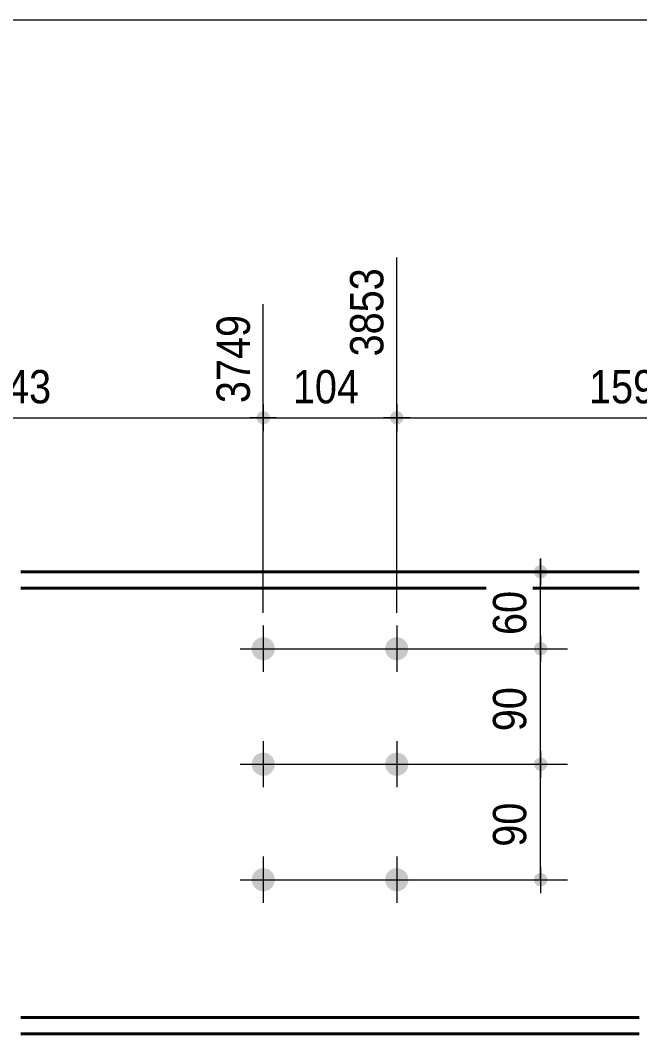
# Model space of a CAD drawing. Header units: millimetres. Extents: x 2 to 410, y 5 to 282.
# Drawn here: x 264.3 to 312.6, y 203 to 282 of the extents above; entities that cross this region are included whole.
import ezdxf

# ---------------------------------------------------------------- set-up
doc = ezdxf.new("R2010")
doc.units = ezdxf.units.MM
for name, color, linetype, lineweight in [('Boulon', 7, 'Continuous', 0), ('Cotation', 7, 'Continuous', 0), ('Feuille dessin', 5, 'Continuous', 0), ('Piece', 2, 'Continuous', 0)]:
    doc.layers.add(name, color=color, linetype=linetype, lineweight=lineweight)
doc.styles.add('ARIAL', font='ARIAL.TTF')

# ---------------------------------------------------------------- blocks, each defined once
blk = doc.blocks.new('*A11')
at = {"layer": 'Boulon'}
for points in [[(294.578, 232.984), (294.575, 232.94), (294.57, 232.896), (294.562, 232.852), (294.552, 232.809), (294.541, 232.767), (294.527, 232.725), (294.511, 232.683), (294.493, 232.643), (294.473, 232.604), (294.451, 232.565), (294.428, 232.528), (294.402, 232.492), (294.375, 232.457), (294.346, 232.423), (294.316, 232.391), (294.284, 232.361), (294.25, 232.332), (294.216, 232.305), (294.179, 232.28), (294.142, 232.256), (294.104, 232.234), (294.064, 232.214), (294.024, 232.196), (293.983, 232.18), (293.941, 232.167), (293.898, 232.155), (293.855, 232.145), (293.812, 232.138), (293.768, 232.132), (293.724, 232.129), (293.679, 232.128), (293.635, 232.129), (293.591, 232.132), (293.547, 232.138), (293.504, 232.145), (293.461, 232.155), (293.418, 232.167), (293.376, 232.18), (293.335, 232.196), (293.295, 232.214), (293.255, 232.234), (293.217, 232.256), (293.179, 232.28), (293.143, 232.305), (293.108, 232.332), (293.075, 232.361), (293.043, 232.391), (293.013, 232.423), (292.984, 232.457), (292.957, 232.492), (292.931, 232.528), (292.907, 232.565), (292.886, 232.604), (292.866, 232.643), (292.848, 232.683), (292.832, 232.725), (292.818, 232.767), (292.806, 232.809), (292.797, 232.852), (292.789, 232.896), (292.784, 232.94), (292.781, 232.984), (292.779, 233.028), (292.781, 233.072), (292.784, 233.116), (292.789, 233.16), (292.797, 233.203), (292.806, 233.247), (292.818, 233.289), (292.832, 233.331), (292.848, 233.372), (292.866, 233.413), (292.886, 233.452), (292.907, 233.491), (292.931, 233.528), (292.957, 233.564), (292.984, 233.599), (293.013, 233.632), (293.043, 233.664), (293.075, 233.695), (293.108, 233.724), (293.143, 233.751), (293.179, 233.776), (293.217, 233.8), (293.255, 233.822), (293.295, 233.841), (293.335, 233.859), (293.376, 233.875), (293.418, 233.889), (293.461, 233.901), (293.504, 233.911), (293.547, 233.918), (293.591, 233.924), (293.635, 233.927), (293.679, 233.928), (293.724, 233.927), (293.768, 233.924), (293.812, 233.918), (293.855, 233.911), (293.898, 233.901), (293.941, 233.889), (293.983, 233.875), (294.024, 233.859), (294.064, 233.841), (294.104, 233.822), (294.142, 233.8), (294.179, 233.776), (294.216, 233.751), (294.25, 233.724), (294.284, 233.695), (294.316, 233.664), (294.346, 233.632), (294.375, 233.599), (294.402, 233.564), (294.428, 233.528), (294.451, 233.491), (294.473, 233.452), (294.493, 233.413), (294.511, 233.372), (294.527, 233.331), (294.541, 233.289), (294.552, 233.247), (294.562, 233.203), (294.57, 233.16), (294.575, 233.116), (294.578, 233.072), (294.579, 233.028)], [(294.578, 223.984), (294.575, 223.94), (294.57, 223.896), (294.562, 223.852), (294.552, 223.809), (294.541, 223.767), (294.527, 223.725), (294.511, 223.683), (294.493, 223.643), (294.473, 223.604), (294.451, 223.565), (294.428, 223.528), (294.402, 223.492), (294.375, 223.457), (294.346, 223.423), (294.316, 223.391), (294.284, 223.361), (294.25, 223.332), (294.216, 223.305), (294.179, 223.28), (294.142, 223.256), (294.104, 223.234), (294.064, 223.214), (294.024, 223.196), (293.983, 223.18), (293.941, 223.167), (293.898, 223.155), (293.855, 223.145), (293.812, 223.138), (293.768, 223.132), (293.724, 223.129), (293.679, 223.128), (293.635, 223.129), (293.591, 223.132), (293.547, 223.138), (293.504, 223.145), (293.461, 223.155), (293.418, 223.167), (293.376, 223.18), (293.335, 223.196), (293.295, 223.214), (293.255, 223.234), (293.217, 223.256), (293.179, 223.28), (293.143, 223.305), (293.108, 223.332), (293.075, 223.361), (293.043, 223.391), (293.013, 223.423), (292.984, 223.457), (292.957, 223.492), (292.931, 223.528), (292.907, 223.565), (292.886, 223.604), (292.866, 223.643), (292.848, 223.683), (292.832, 223.725), (292.818, 223.767), (292.806, 223.809), (292.797, 223.852), (292.789, 223.896), (292.784, 223.94), (292.781, 223.984), (292.779, 224.028), (292.781, 224.072), (292.784, 224.116), (292.789, 224.16), (292.797, 224.203), (292.806, 224.247), (292.818, 224.289), (292.832, 224.331), (292.848, 224.372), (292.866, 224.413), (292.886, 224.452), (292.907, 224.491), (292.931, 224.528), (292.957, 224.564), (292.984, 224.599), (293.013, 224.632), (293.043, 224.664), (293.075, 224.695), (293.108, 224.724), (293.143, 224.751), (293.179, 224.776), (293.217, 224.8), (293.255, 224.822), (293.295, 224.841), (293.335, 224.859), (293.376, 224.875), (293.418, 224.889), (293.461, 224.901), (293.504, 224.911), (293.547, 224.918), (293.591, 224.924), (293.635, 224.927), (293.679, 224.928), (293.724, 224.927), (293.768, 224.924), (293.812, 224.918), (293.855, 224.911), (293.898, 224.901), (293.941, 224.889), (293.983, 224.875), (294.024, 224.859), (294.064, 224.841), (294.104, 224.822), (294.142, 224.8), (294.179, 224.776), (294.216, 224.751), (294.25, 224.724), (294.284, 224.695), (294.316, 224.664), (294.346, 224.632), (294.375, 224.599), (294.402, 224.564), (294.428, 224.528), (294.451, 224.491), (294.473, 224.452), (294.493, 224.413), (294.511, 224.372), (294.527, 224.331), (294.541, 224.289), (294.552, 224.247), (294.562, 224.203), (294.57, 224.16), (294.575, 224.116), (294.578, 224.072), (294.579, 224.028)], [(294.578, 214.984), (294.575, 214.94), (294.57, 214.896), (294.562, 214.852), (294.552, 214.809), (294.541, 214.767), (294.527, 214.725), (294.511, 214.683), (294.493, 214.643), (294.473, 214.604), (294.451, 214.565), (294.428, 214.528), (294.402, 214.492), (294.375, 214.457), (294.346, 214.423), (294.316, 214.391), (294.284, 214.361), (294.25, 214.332), (294.216, 214.305), (294.179, 214.28), (294.142, 214.256), (294.104, 214.234), (294.064, 214.214), (294.024, 214.196), (293.983, 214.18), (293.941, 214.167), (293.898, 214.155), (293.855, 214.145), (293.812, 214.138), (293.768, 214.132), (293.724, 214.129), (293.679, 214.128), (293.635, 214.129), (293.591, 214.132), (293.547, 214.138), (293.504, 214.145), (293.461, 214.155), (293.418, 214.167), (293.376, 214.18), (293.335, 214.196), (293.295, 214.214), (293.255, 214.234), (293.217, 214.256), (293.179, 214.28), (293.143, 214.305), (293.108, 214.332), (293.075, 214.361), (293.043, 214.391), (293.013, 214.423), (292.984, 214.457), (292.957, 214.492), (292.931, 214.528), (292.907, 214.565), (292.886, 214.604), (292.866, 214.643), (292.848, 214.683), (292.832, 214.725), (292.818, 214.767), (292.806, 214.809), (292.797, 214.852), (292.789, 214.896), (292.784, 214.94), (292.781, 214.984), (292.779, 215.028), (292.781, 215.072), (292.784, 215.116), (292.789, 215.16), (292.797, 215.203), (292.806, 215.247), (292.818, 215.289), (292.832, 215.331), (292.848, 215.372), (292.866, 215.413), (292.886, 215.452), (292.907, 215.491), (292.931, 215.528), (292.957, 215.564), (292.984, 215.599), (293.013, 215.632), (293.043, 215.664), (293.075, 215.695), (293.108, 215.724), (293.143, 215.751), (293.179, 215.776), (293.217, 215.8), (293.255, 215.822), (293.295, 215.841), (293.335, 215.859), (293.376, 215.875), (293.418, 215.889), (293.461, 215.901), (293.504, 215.911), (293.547, 215.918), (293.591, 215.924), (293.635, 215.927), (293.679, 215.928), (293.724, 215.927), (293.768, 215.924), (293.812, 215.918), (293.855, 215.911), (293.898, 215.901), (293.941, 215.889), (293.983, 215.875), (294.024, 215.859), (294.064, 215.841), (294.104, 215.822), (294.142, 215.8), (294.179, 215.776), (294.216, 215.751), (294.25, 215.724), (294.284, 215.695), (294.316, 215.664), (294.346, 215.632), (294.375, 215.599), (294.402, 215.564), (294.428, 215.528), (294.451, 215.491), (294.473, 215.452), (294.493, 215.413), (294.511, 215.372), (294.527, 215.331), (294.541, 215.289), (294.552, 215.247), (294.562, 215.203), (294.57, 215.16), (294.575, 215.116), (294.578, 215.072), (294.579, 215.028)]]:
    blk.add_hatch(color=256, dxfattribs=at).paths.add_polyline_path(points, flags=17)
at = {"layer": 'Boulon', "linetype": 'Continuous', "lineweight": 0}
for p, q in [((293.679, 234.828), (293.679, 231.228)), ((291.879, 233.028), (295.479, 233.028)), ((293.679, 225.828), (293.679, 222.228)), ((291.879, 224.028), (295.479, 224.028)), ((293.679, 216.828), (293.679, 213.228)), ((291.879, 215.028), (295.479, 215.028))]:
    blk.add_line(p, q, dxfattribs=at)
blk = doc.blocks.new('*A12')
at = {"layer": 'Boulon'}
for points in [[(284.178, 232.984), (284.175, 232.94), (284.17, 232.896), (284.162, 232.852), (284.152, 232.809), (284.141, 232.767), (284.127, 232.725), (284.111, 232.683), (284.093, 232.643), (284.073, 232.604), (284.051, 232.565), (284.028, 232.528), (284.002, 232.492), (283.975, 232.457), (283.946, 232.423), (283.916, 232.391), (283.884, 232.361), (283.85, 232.332), (283.816, 232.305), (283.779, 232.28), (283.742, 232.256), (283.704, 232.234), (283.664, 232.214), (283.624, 232.196), (283.583, 232.18), (283.541, 232.167), (283.498, 232.155), (283.455, 232.145), (283.412, 232.138), (283.368, 232.132), (283.324, 232.129), (283.279, 232.128), (283.235, 232.129), (283.191, 232.132), (283.147, 232.138), (283.104, 232.145), (283.061, 232.155), (283.018, 232.167), (282.976, 232.18), (282.935, 232.196), (282.895, 232.214), (282.855, 232.234), (282.817, 232.256), (282.779, 232.28), (282.743, 232.305), (282.708, 232.332), (282.675, 232.361), (282.643, 232.391), (282.613, 232.423), (282.584, 232.457), (282.557, 232.492), (282.531, 232.528), (282.507, 232.565), (282.486, 232.604), (282.466, 232.643), (282.448, 232.683), (282.432, 232.725), (282.418, 232.767), (282.406, 232.809), (282.397, 232.852), (282.389, 232.896), (282.384, 232.94), (282.381, 232.984), (282.379, 233.028), (282.381, 233.072), (282.384, 233.116), (282.389, 233.16), (282.397, 233.203), (282.406, 233.247), (282.418, 233.289), (282.432, 233.331), (282.448, 233.372), (282.466, 233.413), (282.486, 233.452), (282.507, 233.491), (282.531, 233.528), (282.557, 233.564), (282.584, 233.599), (282.613, 233.632), (282.643, 233.664), (282.675, 233.695), (282.708, 233.724), (282.743, 233.751), (282.779, 233.776), (282.817, 233.8), (282.855, 233.822), (282.895, 233.841), (282.935, 233.859), (282.976, 233.875), (283.018, 233.889), (283.061, 233.901), (283.104, 233.911), (283.147, 233.918), (283.191, 233.924), (283.235, 233.927), (283.279, 233.928), (283.324, 233.927), (283.368, 233.924), (283.412, 233.918), (283.455, 233.911), (283.498, 233.901), (283.541, 233.889), (283.583, 233.875), (283.624, 233.859), (283.664, 233.841), (283.704, 233.822), (283.742, 233.8), (283.779, 233.776), (283.816, 233.751), (283.85, 233.724), (283.884, 233.695), (283.916, 233.664), (283.946, 233.632), (283.975, 233.599), (284.002, 233.564), (284.028, 233.528), (284.051, 233.491), (284.073, 233.452), (284.093, 233.413), (284.111, 233.372), (284.127, 233.331), (284.141, 233.289), (284.152, 233.247), (284.162, 233.203), (284.17, 233.16), (284.175, 233.116), (284.178, 233.072), (284.179, 233.028)], [(284.178, 223.984), (284.175, 223.94), (284.17, 223.896), (284.162, 223.852), (284.152, 223.809), (284.141, 223.767), (284.127, 223.725), (284.111, 223.683), (284.093, 223.643), (284.073, 223.604), (284.051, 223.565), (284.028, 223.528), (284.002, 223.492), (283.975, 223.457), (283.946, 223.423), (283.916, 223.391), (283.884, 223.361), (283.85, 223.332), (283.816, 223.305), (283.779, 223.28), (283.742, 223.256), (283.704, 223.234), (283.664, 223.214), (283.624, 223.196), (283.583, 223.18), (283.541, 223.167), (283.498, 223.155), (283.455, 223.145), (283.412, 223.138), (283.368, 223.132), (283.324, 223.129), (283.279, 223.128), (283.235, 223.129), (283.191, 223.132), (283.147, 223.138), (283.104, 223.145), (283.061, 223.155), (283.018, 223.167), (282.976, 223.18), (282.935, 223.196), (282.895, 223.214), (282.855, 223.234), (282.817, 223.256), (282.779, 223.28), (282.743, 223.305), (282.708, 223.332), (282.675, 223.361), (282.643, 223.391), (282.613, 223.423), (282.584, 223.457), (282.557, 223.492), (282.531, 223.528), (282.507, 223.565), (282.486, 223.604), (282.466, 223.643), (282.448, 223.683), (282.432, 223.725), (282.418, 223.767), (282.406, 223.809), (282.397, 223.852), (282.389, 223.896), (282.384, 223.94), (282.381, 223.984), (282.379, 224.028), (282.381, 224.072), (282.384, 224.116), (282.389, 224.16), (282.397, 224.203), (282.406, 224.247), (282.418, 224.289), (282.432, 224.331), (282.448, 224.372), (282.466, 224.413), (282.486, 224.452), (282.507, 224.491), (282.531, 224.528), (282.557, 224.564), (282.584, 224.599), (282.613, 224.632), (282.643, 224.664), (282.675, 224.695), (282.708, 224.724), (282.743, 224.751), (282.779, 224.776), (282.817, 224.8), (282.855, 224.822), (282.895, 224.841), (282.935, 224.859), (282.976, 224.875), (283.018, 224.889), (283.061, 224.901), (283.104, 224.911), (283.147, 224.918), (283.191, 224.924), (283.235, 224.927), (283.279, 224.928), (283.324, 224.927), (283.368, 224.924), (283.412, 224.918), (283.455, 224.911), (283.498, 224.901), (283.541, 224.889), (283.583, 224.875), (283.624, 224.859), (283.664, 224.841), (283.704, 224.822), (283.742, 224.8), (283.779, 224.776), (283.816, 224.751), (283.85, 224.724), (283.884, 224.695), (283.916, 224.664), (283.946, 224.632), (283.975, 224.599), (284.002, 224.564), (284.028, 224.528), (284.051, 224.491), (284.073, 224.452), (284.093, 224.413), (284.111, 224.372), (284.127, 224.331), (284.141, 224.289), (284.152, 224.247), (284.162, 224.203), (284.17, 224.16), (284.175, 224.116), (284.178, 224.072), (284.179, 224.028)], [(284.178, 214.984), (284.175, 214.94), (284.17, 214.896), (284.162, 214.852), (284.152, 214.809), (284.141, 214.767), (284.127, 214.725), (284.111, 214.683), (284.093, 214.643), (284.073, 214.604), (284.051, 214.565), (284.028, 214.528), (284.002, 214.492), (283.975, 214.457), (283.946, 214.423), (283.916, 214.391), (283.884, 214.361), (283.85, 214.332), (283.816, 214.305), (283.779, 214.28), (283.742, 214.256), (283.704, 214.234), (283.664, 214.214), (283.624, 214.196), (283.583, 214.18), (283.541, 214.167), (283.498, 214.155), (283.455, 214.145), (283.412, 214.138), (283.368, 214.132), (283.324, 214.129), (283.279, 214.128), (283.235, 214.129), (283.191, 214.132), (283.147, 214.138), (283.104, 214.145), (283.061, 214.155), (283.018, 214.167), (282.976, 214.18), (282.935, 214.196), (282.895, 214.214), (282.855, 214.234), (282.817, 214.256), (282.779, 214.28), (282.743, 214.305), (282.708, 214.332), (282.675, 214.361), (282.643, 214.391), (282.613, 214.423), (282.584, 214.457), (282.557, 214.492), (282.531, 214.528), (282.507, 214.565), (282.486, 214.604), (282.466, 214.643), (282.448, 214.683), (282.432, 214.725), (282.418, 214.767), (282.406, 214.809), (282.397, 214.852), (282.389, 214.896), (282.384, 214.94), (282.381, 214.984), (282.379, 215.028), (282.381, 215.072), (282.384, 215.116), (282.389, 215.16), (282.397, 215.203), (282.406, 215.247), (282.418, 215.289), (282.432, 215.331), (282.448, 215.372), (282.466, 215.413), (282.486, 215.452), (282.507, 215.491), (282.531, 215.528), (282.557, 215.564), (282.584, 215.599), (282.613, 215.632), (282.643, 215.664), (282.675, 215.695), (282.708, 215.724), (282.743, 215.751), (282.779, 215.776), (282.817, 215.8), (282.855, 215.822), (282.895, 215.841), (282.935, 215.859), (282.976, 215.875), (283.018, 215.889), (283.061, 215.901), (283.104, 215.911), (283.147, 215.918), (283.191, 215.924), (283.235, 215.927), (283.279, 215.928), (283.324, 215.927), (283.368, 215.924), (283.412, 215.918), (283.455, 215.911), (283.498, 215.901), (283.541, 215.889), (283.583, 215.875), (283.624, 215.859), (283.664, 215.841), (283.704, 215.822), (283.742, 215.8), (283.779, 215.776), (283.816, 215.751), (283.85, 215.724), (283.884, 215.695), (283.916, 215.664), (283.946, 215.632), (283.975, 215.599), (284.002, 215.564), (284.028, 215.528), (284.051, 215.491), (284.073, 215.452), (284.093, 215.413), (284.111, 215.372), (284.127, 215.331), (284.141, 215.289), (284.152, 215.247), (284.162, 215.203), (284.17, 215.16), (284.175, 215.116), (284.178, 215.072), (284.179, 215.028)]]:
    blk.add_hatch(color=256, dxfattribs=at).paths.add_polyline_path(points, flags=17)
at = {"layer": 'Boulon', "linetype": 'Continuous', "lineweight": 0}
for p, q in [((283.279, 234.828), (283.279, 231.228)), ((281.479, 233.028), (285.079, 233.028)), ((283.279, 225.828), (283.279, 222.228)), ((281.479, 224.028), (285.079, 224.028)), ((283.279, 216.828), (283.279, 213.228)), ((281.479, 215.028), (285.079, 215.028))]:
    blk.add_line(p, q, dxfattribs=at)
blk = doc.blocks.new('*A17')
at = {"layer": 'Piece', "color": 2, "linetype": 'Continuous', "lineweight": 40}
for p, q in [((312.565086, 239.027836), (264.393805, 239.027836)), ((300.654019, 237.757836), (264.393805, 237.757836)), ((312.565086, 237.757836), (304.294019, 237.757836)), ((312.565086, 204.297836), (264.393805, 204.297836)), ((312.565086, 203.027836), (264.393805, 203.027836))]:
    blk.add_line(p, q, dxfattribs=at)
blk = doc.blocks.new('*A47')
at = {"layer": 'Feuille dessin', "linetype": 'Continuous', "lineweight": 0}
blk.add_line((405, 282), (5, 282), dxfattribs=at)
blk = doc.blocks.new('*A55')
at = {"layer": 'Cotation'}
for points in [[(304.869, 223.508), (304.843, 223.51), (304.818, 223.513), (304.793, 223.518), (304.768, 223.523), (304.743, 223.53), (304.719, 223.538), (304.695, 223.547), (304.672, 223.558), (304.649, 223.569), (304.627, 223.582), (304.605, 223.595), (304.584, 223.61), (304.564, 223.626), (304.545, 223.643), (304.526, 223.66), (304.509, 223.679), (304.492, 223.698), (304.476, 223.718), (304.462, 223.739), (304.448, 223.761), (304.435, 223.783), (304.424, 223.806), (304.414, 223.829), (304.404, 223.853), (304.396, 223.877), (304.39, 223.901), (304.384, 223.926), (304.38, 223.952), (304.377, 223.977), (304.375, 224.002), (304.374, 224.028), (304.375, 224.053), (304.377, 224.079), (304.38, 224.104), (304.384, 224.129), (304.39, 224.154), (304.396, 224.179), (304.404, 224.203), (304.414, 224.227), (304.424, 224.25), (304.435, 224.273), (304.448, 224.295), (304.462, 224.317), (304.476, 224.338), (304.492, 224.358), (304.509, 224.377), (304.526, 224.396), (304.545, 224.413), (304.564, 224.43), (304.584, 224.446), (304.605, 224.46), (304.627, 224.474), (304.649, 224.486), (304.672, 224.498), (304.695, 224.508), (304.719, 224.517), (304.743, 224.525), (304.768, 224.532), (304.793, 224.538), (304.818, 224.542), (304.843, 224.545), (304.869, 224.547), (304.894, 224.548), (304.92, 224.547), (304.945, 224.545), (304.97, 224.542), (304.995, 224.538), (305.02, 224.532), (305.045, 224.525), (305.069, 224.517), (305.093, 224.508), (305.116, 224.498), (305.139, 224.486), (305.161, 224.474), (305.183, 224.46), (305.204, 224.446), (305.224, 224.43), (305.243, 224.413), (305.262, 224.396), (305.279, 224.377), (305.296, 224.358), (305.312, 224.338), (305.326, 224.317), (305.34, 224.295), (305.353, 224.273), (305.364, 224.25), (305.374, 224.227), (305.384, 224.203), (305.392, 224.179), (305.398, 224.154), (305.404, 224.129), (305.408, 224.104), (305.412, 224.079), (305.413, 224.053), (305.414, 224.028), (305.413, 224.002), (305.412, 223.977), (305.408, 223.952), (305.404, 223.926), (305.398, 223.901), (305.392, 223.877), (305.384, 223.853), (305.374, 223.829), (305.364, 223.806), (305.353, 223.783), (305.34, 223.761), (305.326, 223.739), (305.312, 223.718), (305.296, 223.698), (305.279, 223.679), (305.262, 223.66), (305.243, 223.643), (305.224, 223.626), (305.204, 223.61), (305.183, 223.595), (305.161, 223.582), (305.139, 223.569), (305.116, 223.558), (305.093, 223.547), (305.069, 223.538), (305.045, 223.53), (305.02, 223.523), (304.995, 223.518), (304.97, 223.513), (304.945, 223.51), (304.92, 223.508), (304.894, 223.508)], [(304.869, 214.508), (304.843, 214.51), (304.818, 214.513), (304.793, 214.518), (304.768, 214.523), (304.743, 214.53), (304.719, 214.538), (304.695, 214.547), (304.672, 214.558), (304.649, 214.569), (304.627, 214.582), (304.605, 214.595), (304.584, 214.61), (304.564, 214.626), (304.545, 214.643), (304.526, 214.66), (304.509, 214.679), (304.492, 214.698), (304.476, 214.718), (304.462, 214.739), (304.448, 214.761), (304.435, 214.783), (304.424, 214.806), (304.414, 214.829), (304.404, 214.853), (304.396, 214.877), (304.39, 214.901), (304.384, 214.926), (304.38, 214.952), (304.377, 214.977), (304.375, 215.002), (304.374, 215.028), (304.375, 215.053), (304.377, 215.079), (304.38, 215.104), (304.384, 215.129), (304.39, 215.154), (304.396, 215.179), (304.404, 215.203), (304.414, 215.227), (304.424, 215.25), (304.435, 215.273), (304.448, 215.295), (304.462, 215.317), (304.476, 215.338), (304.492, 215.358), (304.509, 215.377), (304.526, 215.396), (304.545, 215.413), (304.564, 215.43), (304.584, 215.446), (304.605, 215.46), (304.627, 215.474), (304.649, 215.486), (304.672, 215.498), (304.695, 215.508), (304.719, 215.517), (304.743, 215.525), (304.768, 215.532), (304.793, 215.538), (304.818, 215.542), (304.843, 215.545), (304.869, 215.547), (304.894, 215.548), (304.92, 215.547), (304.945, 215.545), (304.97, 215.542), (304.995, 215.538), (305.02, 215.532), (305.045, 215.525), (305.069, 215.517), (305.093, 215.508), (305.116, 215.498), (305.139, 215.486), (305.161, 215.474), (305.183, 215.46), (305.204, 215.446), (305.224, 215.43), (305.243, 215.413), (305.262, 215.396), (305.279, 215.377), (305.296, 215.358), (305.312, 215.338), (305.326, 215.317), (305.34, 215.295), (305.353, 215.273), (305.364, 215.25), (305.374, 215.227), (305.384, 215.203), (305.392, 215.179), (305.398, 215.154), (305.404, 215.129), (305.408, 215.104), (305.412, 215.079), (305.413, 215.053), (305.414, 215.028), (305.413, 215.002), (305.412, 214.977), (305.408, 214.952), (305.404, 214.926), (305.398, 214.901), (305.392, 214.877), (305.384, 214.853), (305.374, 214.829), (305.364, 214.806), (305.353, 214.783), (305.34, 214.761), (305.326, 214.739), (305.312, 214.718), (305.296, 214.698), (305.279, 214.679), (305.262, 214.66), (305.243, 214.643), (305.224, 214.626), (305.204, 214.61), (305.183, 214.595), (305.161, 214.582), (305.139, 214.569), (305.116, 214.558), (305.093, 214.547), (305.069, 214.538), (305.045, 214.53), (305.02, 214.523), (304.995, 214.518), (304.97, 214.513), (304.945, 214.51), (304.92, 214.508), (304.894, 214.508)]]:
    blk.add_hatch(color=256, dxfattribs=at).paths.add_polyline_path(points, flags=17)
at = {"layer": 'Cotation', "linetype": 'Continuous', "lineweight": 0}
for p, q in [((304.894, 225.068), (304.894, 222.988)), ((304.894, 224.028), (304.894, 225.068)), ((284.279, 224.028), (306.974, 224.028)), ((303.854, 224.028), (305.934, 224.028)), ((304.894, 215.028), (304.894, 224.028)), ((304.894, 216.068), (304.894, 213.988)), ((284.279, 215.028), (306.974, 215.028)), ((303.854, 215.028), (305.934, 215.028)), ((304.894, 215.028), (304.894, 213.988))]:
    blk.add_line(p, q, dxfattribs=at)
at = {"layer": 'Cotation'}
for p in [(304.894, 224.028), (304.894, 215.028)]:
    blk.add_point(p, dxfattribs=at)
at = {"layer": 'Cotation', "style": 'ARIAL', "width": 0.85}
blk.add_text('90', height=2.6, rotation=90.00021, dxfattribs=at).set_placement((303.774, 217.599))
blk = doc.blocks.new('*A56')
at = {"layer": 'Cotation'}
for points in [[(304.869, 232.508), (304.843, 232.51), (304.818, 232.513), (304.793, 232.518), (304.768, 232.523), (304.743, 232.53), (304.719, 232.538), (304.695, 232.547), (304.672, 232.558), (304.649, 232.569), (304.627, 232.582), (304.605, 232.595), (304.584, 232.61), (304.564, 232.626), (304.545, 232.643), (304.526, 232.66), (304.509, 232.679), (304.492, 232.698), (304.476, 232.718), (304.462, 232.739), (304.448, 232.761), (304.435, 232.783), (304.424, 232.806), (304.414, 232.829), (304.404, 232.853), (304.396, 232.877), (304.39, 232.901), (304.384, 232.926), (304.38, 232.952), (304.377, 232.977), (304.375, 233.002), (304.374, 233.028), (304.375, 233.053), (304.377, 233.079), (304.38, 233.104), (304.384, 233.129), (304.39, 233.154), (304.396, 233.179), (304.404, 233.203), (304.414, 233.227), (304.424, 233.25), (304.435, 233.273), (304.448, 233.295), (304.462, 233.317), (304.476, 233.338), (304.492, 233.358), (304.509, 233.377), (304.526, 233.396), (304.545, 233.413), (304.564, 233.43), (304.584, 233.446), (304.605, 233.46), (304.627, 233.474), (304.649, 233.486), (304.672, 233.498), (304.695, 233.508), (304.719, 233.517), (304.743, 233.525), (304.768, 233.532), (304.793, 233.538), (304.818, 233.542), (304.843, 233.545), (304.869, 233.547), (304.894, 233.548), (304.92, 233.547), (304.945, 233.545), (304.97, 233.542), (304.995, 233.538), (305.02, 233.532), (305.045, 233.525), (305.069, 233.517), (305.093, 233.508), (305.116, 233.498), (305.139, 233.486), (305.161, 233.474), (305.183, 233.46), (305.204, 233.446), (305.224, 233.43), (305.243, 233.413), (305.262, 233.396), (305.279, 233.377), (305.296, 233.358), (305.312, 233.338), (305.326, 233.317), (305.34, 233.295), (305.353, 233.273), (305.364, 233.25), (305.374, 233.227), (305.384, 233.203), (305.392, 233.179), (305.398, 233.154), (305.404, 233.129), (305.408, 233.104), (305.412, 233.079), (305.413, 233.053), (305.414, 233.028), (305.413, 233.002), (305.412, 232.977), (305.408, 232.952), (305.404, 232.926), (305.398, 232.901), (305.392, 232.877), (305.384, 232.853), (305.374, 232.829), (305.364, 232.806), (305.353, 232.783), (305.34, 232.761), (305.326, 232.739), (305.312, 232.718), (305.296, 232.698), (305.279, 232.679), (305.262, 232.66), (305.243, 232.643), (305.224, 232.626), (305.204, 232.61), (305.183, 232.595), (305.161, 232.582), (305.139, 232.569), (305.116, 232.558), (305.093, 232.547), (305.069, 232.538), (305.045, 232.53), (305.02, 232.523), (304.995, 232.518), (304.97, 232.513), (304.945, 232.51), (304.92, 232.508), (304.894, 232.508)], [(304.869, 223.508), (304.843, 223.51), (304.818, 223.513), (304.793, 223.518), (304.768, 223.523), (304.743, 223.53), (304.719, 223.538), (304.695, 223.547), (304.672, 223.558), (304.649, 223.569), (304.627, 223.582), (304.605, 223.595), (304.584, 223.61), (304.564, 223.626), (304.545, 223.643), (304.526, 223.66), (304.509, 223.679), (304.492, 223.698), (304.476, 223.718), (304.462, 223.739), (304.448, 223.761), (304.435, 223.783), (304.424, 223.806), (304.414, 223.829), (304.404, 223.853), (304.396, 223.877), (304.39, 223.901), (304.384, 223.926), (304.38, 223.952), (304.377, 223.977), (304.375, 224.002), (304.374, 224.028), (304.375, 224.053), (304.377, 224.079), (304.38, 224.104), (304.384, 224.129), (304.39, 224.154), (304.396, 224.179), (304.404, 224.203), (304.414, 224.227), (304.424, 224.25), (304.435, 224.273), (304.448, 224.295), (304.462, 224.317), (304.476, 224.338), (304.492, 224.358), (304.509, 224.377), (304.526, 224.396), (304.545, 224.413), (304.564, 224.43), (304.584, 224.446), (304.605, 224.46), (304.627, 224.474), (304.649, 224.486), (304.672, 224.498), (304.695, 224.508), (304.719, 224.517), (304.743, 224.525), (304.768, 224.532), (304.793, 224.538), (304.818, 224.542), (304.843, 224.545), (304.869, 224.547), (304.894, 224.548), (304.92, 224.547), (304.945, 224.545), (304.97, 224.542), (304.995, 224.538), (305.02, 224.532), (305.045, 224.525), (305.069, 224.517), (305.093, 224.508), (305.116, 224.498), (305.139, 224.486), (305.161, 224.474), (305.183, 224.46), (305.204, 224.446), (305.224, 224.43), (305.243, 224.413), (305.262, 224.396), (305.279, 224.377), (305.296, 224.358), (305.312, 224.338), (305.326, 224.317), (305.34, 224.295), (305.353, 224.273), (305.364, 224.25), (305.374, 224.227), (305.384, 224.203), (305.392, 224.179), (305.398, 224.154), (305.404, 224.129), (305.408, 224.104), (305.412, 224.079), (305.413, 224.053), (305.414, 224.028), (305.413, 224.002), (305.412, 223.977), (305.408, 223.952), (305.404, 223.926), (305.398, 223.901), (305.392, 223.877), (305.384, 223.853), (305.374, 223.829), (305.364, 223.806), (305.353, 223.783), (305.34, 223.761), (305.326, 223.739), (305.312, 223.718), (305.296, 223.698), (305.279, 223.679), (305.262, 223.66), (305.243, 223.643), (305.224, 223.626), (305.204, 223.61), (305.183, 223.595), (305.161, 223.582), (305.139, 223.569), (305.116, 223.558), (305.093, 223.547), (305.069, 223.538), (305.045, 223.53), (305.02, 223.523), (304.995, 223.518), (304.97, 223.513), (304.945, 223.51), (304.92, 223.508), (304.894, 223.508)]]:
    blk.add_hatch(color=256, dxfattribs=at).paths.add_polyline_path(points, flags=17)
at = {"layer": 'Cotation', "linetype": 'Continuous', "lineweight": 0}
for p, q in [((304.894, 234.068), (304.894, 231.988)), ((304.894, 233.028), (304.894, 234.068)), ((284.279, 233.028), (306.974, 233.028)), ((303.854, 233.028), (305.934, 233.028)), ((304.894, 224.028), (304.894, 233.028)), ((304.894, 225.068), (304.894, 222.988)), ((284.279, 224.028), (306.974, 224.028)), ((303.854, 224.028), (305.934, 224.028)), ((304.894, 224.028), (304.894, 222.988))]:
    blk.add_line(p, q, dxfattribs=at)
at = {"layer": 'Cotation'}
for p in [(304.894, 233.028), (304.894, 224.028)]:
    blk.add_point(p, dxfattribs=at)
at = {"layer": 'Cotation', "style": 'ARIAL', "width": 0.85}
blk.add_text('90', height=2.6, rotation=90.00021, dxfattribs=at).set_placement((303.774, 226.599))
blk = doc.blocks.new('*A57')
at = {"layer": 'Cotation'}
for points in [[(304.869, 238.508), (304.843, 238.51), (304.818, 238.513), (304.793, 238.518), (304.768, 238.523), (304.743, 238.53), (304.719, 238.538), (304.695, 238.547), (304.672, 238.558), (304.649, 238.569), (304.627, 238.582), (304.605, 238.595), (304.584, 238.61), (304.564, 238.626), (304.545, 238.643), (304.526, 238.66), (304.509, 238.679), (304.492, 238.698), (304.476, 238.718), (304.462, 238.739), (304.448, 238.761), (304.435, 238.783), (304.424, 238.806), (304.414, 238.829), (304.404, 238.853), (304.396, 238.877), (304.39, 238.901), (304.384, 238.926), (304.38, 238.952), (304.377, 238.977), (304.375, 239.002), (304.374, 239.028), (304.375, 239.053), (304.377, 239.079), (304.38, 239.104), (304.384, 239.129), (304.39, 239.154), (304.396, 239.179), (304.404, 239.203), (304.414, 239.227), (304.424, 239.25), (304.435, 239.273), (304.448, 239.295), (304.462, 239.317), (304.476, 239.338), (304.492, 239.358), (304.509, 239.377), (304.526, 239.396), (304.545, 239.413), (304.564, 239.43), (304.584, 239.446), (304.605, 239.46), (304.627, 239.474), (304.649, 239.486), (304.672, 239.498), (304.695, 239.508), (304.719, 239.517), (304.743, 239.525), (304.768, 239.532), (304.793, 239.538), (304.818, 239.542), (304.843, 239.545), (304.869, 239.547), (304.894, 239.548), (304.92, 239.547), (304.945, 239.545), (304.97, 239.542), (304.995, 239.538), (305.02, 239.532), (305.045, 239.525), (305.069, 239.517), (305.093, 239.508), (305.116, 239.498), (305.139, 239.486), (305.161, 239.474), (305.183, 239.46), (305.204, 239.446), (305.224, 239.43), (305.243, 239.413), (305.262, 239.396), (305.279, 239.377), (305.296, 239.358), (305.312, 239.338), (305.326, 239.317), (305.34, 239.295), (305.353, 239.273), (305.364, 239.25), (305.374, 239.227), (305.384, 239.203), (305.392, 239.179), (305.398, 239.154), (305.404, 239.129), (305.408, 239.104), (305.412, 239.079), (305.413, 239.053), (305.414, 239.028), (305.413, 239.002), (305.412, 238.977), (305.408, 238.952), (305.404, 238.926), (305.398, 238.901), (305.392, 238.877), (305.384, 238.853), (305.374, 238.829), (305.364, 238.806), (305.353, 238.783), (305.34, 238.761), (305.326, 238.739), (305.312, 238.718), (305.296, 238.698), (305.279, 238.679), (305.262, 238.66), (305.243, 238.643), (305.224, 238.626), (305.204, 238.61), (305.183, 238.595), (305.161, 238.582), (305.139, 238.569), (305.116, 238.558), (305.093, 238.547), (305.069, 238.538), (305.045, 238.53), (305.02, 238.523), (304.995, 238.518), (304.97, 238.513), (304.945, 238.51), (304.92, 238.508), (304.894, 238.508)], [(304.869, 232.508), (304.843, 232.51), (304.818, 232.513), (304.793, 232.518), (304.768, 232.523), (304.743, 232.53), (304.719, 232.538), (304.695, 232.547), (304.672, 232.558), (304.649, 232.569), (304.627, 232.582), (304.605, 232.595), (304.584, 232.61), (304.564, 232.626), (304.545, 232.643), (304.526, 232.66), (304.509, 232.679), (304.492, 232.698), (304.476, 232.718), (304.462, 232.739), (304.448, 232.761), (304.435, 232.783), (304.424, 232.806), (304.414, 232.829), (304.404, 232.853), (304.396, 232.877), (304.39, 232.901), (304.384, 232.926), (304.38, 232.952), (304.377, 232.977), (304.375, 233.002), (304.374, 233.028), (304.375, 233.053), (304.377, 233.079), (304.38, 233.104), (304.384, 233.129), (304.39, 233.154), (304.396, 233.179), (304.404, 233.203), (304.414, 233.227), (304.424, 233.25), (304.435, 233.273), (304.448, 233.295), (304.462, 233.317), (304.476, 233.338), (304.492, 233.358), (304.509, 233.377), (304.526, 233.396), (304.545, 233.413), (304.564, 233.43), (304.584, 233.446), (304.605, 233.46), (304.627, 233.474), (304.649, 233.486), (304.672, 233.498), (304.695, 233.508), (304.719, 233.517), (304.743, 233.525), (304.768, 233.532), (304.793, 233.538), (304.818, 233.542), (304.843, 233.545), (304.869, 233.547), (304.894, 233.548), (304.92, 233.547), (304.945, 233.545), (304.97, 233.542), (304.995, 233.538), (305.02, 233.532), (305.045, 233.525), (305.069, 233.517), (305.093, 233.508), (305.116, 233.498), (305.139, 233.486), (305.161, 233.474), (305.183, 233.46), (305.204, 233.446), (305.224, 233.43), (305.243, 233.413), (305.262, 233.396), (305.279, 233.377), (305.296, 233.358), (305.312, 233.338), (305.326, 233.317), (305.34, 233.295), (305.353, 233.273), (305.364, 233.25), (305.374, 233.227), (305.384, 233.203), (305.392, 233.179), (305.398, 233.154), (305.404, 233.129), (305.408, 233.104), (305.412, 233.079), (305.413, 233.053), (305.414, 233.028), (305.413, 233.002), (305.412, 232.977), (305.408, 232.952), (305.404, 232.926), (305.398, 232.901), (305.392, 232.877), (305.384, 232.853), (305.374, 232.829), (305.364, 232.806), (305.353, 232.783), (305.34, 232.761), (305.326, 232.739), (305.312, 232.718), (305.296, 232.698), (305.279, 232.679), (305.262, 232.66), (305.243, 232.643), (305.224, 232.626), (305.204, 232.61), (305.183, 232.595), (305.161, 232.582), (305.139, 232.569), (305.116, 232.558), (305.093, 232.547), (305.069, 232.538), (305.045, 232.53), (305.02, 232.523), (304.995, 232.518), (304.97, 232.513), (304.945, 232.51), (304.92, 232.508), (304.894, 232.508)]]:
    blk.add_hatch(color=256, dxfattribs=at).paths.add_polyline_path(points, flags=17)
at = {"layer": 'Cotation', "linetype": 'Continuous', "lineweight": 0}
for p, q in [((304.894, 240.068), (304.894, 237.988)), ((304.894, 239.028), (304.894, 240.068)), ((304.188, 239.028), (302.474, 239.028)), ((303.854, 239.028), (305.934, 239.028)), ((304.894, 233.028), (304.894, 239.028)), ((304.894, 234.068), (304.894, 231.988)), ((284.279, 233.028), (306.974, 233.028)), ((303.854, 233.028), (305.934, 233.028)), ((304.894, 233.028), (304.894, 231.988))]:
    blk.add_line(p, q, dxfattribs=at)
at = {"layer": 'Cotation'}
for p in [(304.894, 239.028), (304.894, 233.028)]:
    blk.add_point(p, dxfattribs=at)
at = {"layer": 'Cotation', "style": 'ARIAL', "width": 0.85}
blk.add_text('60', height=2.6, rotation=90.00021, dxfattribs=at).set_placement((303.774, 234.099))
blk = doc.blocks.new('*A75')
at = {"layer": 'Cotation'}
for points in [[(245.671, 250.508), (245.646, 250.51), (245.621, 250.513), (245.595, 250.518), (245.57, 250.523), (245.546, 250.53), (245.522, 250.538), (245.498, 250.547), (245.475, 250.558), (245.452, 250.569), (245.43, 250.582), (245.408, 250.595), (245.387, 250.61), (245.367, 250.626), (245.348, 250.643), (245.329, 250.66), (245.312, 250.679), (245.295, 250.698), (245.279, 250.718), (245.264, 250.739), (245.251, 250.761), (245.238, 250.783), (245.227, 250.806), (245.216, 250.829), (245.207, 250.853), (245.199, 250.877), (245.192, 250.901), (245.187, 250.926), (245.182, 250.952), (245.179, 250.977), (245.177, 251.002), (245.177, 251.028), (245.177, 251.053), (245.179, 251.079), (245.182, 251.104), (245.187, 251.129), (245.192, 251.154), (245.199, 251.179), (245.207, 251.203), (245.216, 251.227), (245.227, 251.25), (245.238, 251.273), (245.251, 251.295), (245.264, 251.317), (245.279, 251.338), (245.295, 251.358), (245.312, 251.377), (245.329, 251.396), (245.348, 251.413), (245.367, 251.43), (245.387, 251.446), (245.408, 251.46), (245.43, 251.474), (245.452, 251.486), (245.475, 251.498), (245.498, 251.508), (245.522, 251.517), (245.546, 251.525), (245.57, 251.532), (245.595, 251.538), (245.621, 251.542), (245.646, 251.545), (245.671, 251.547), (245.697, 251.548), (245.722, 251.547), (245.748, 251.545), (245.773, 251.542), (245.798, 251.538), (245.823, 251.532), (245.848, 251.525), (245.872, 251.517), (245.896, 251.508), (245.919, 251.498), (245.942, 251.486), (245.964, 251.474), (245.986, 251.46), (246.007, 251.446), (246.027, 251.43), (246.046, 251.413), (246.065, 251.396), (246.082, 251.377), (246.099, 251.358), (246.115, 251.338), (246.129, 251.317), (246.143, 251.295), (246.155, 251.273), (246.167, 251.25), (246.177, 251.227), (246.186, 251.203), (246.194, 251.179), (246.201, 251.154), (246.207, 251.129), (246.211, 251.104), (246.214, 251.079), (246.216, 251.053), (246.217, 251.028), (246.216, 251.002), (246.214, 250.977), (246.211, 250.952), (246.207, 250.926), (246.201, 250.901), (246.194, 250.877), (246.186, 250.853), (246.177, 250.829), (246.167, 250.806), (246.155, 250.783), (246.143, 250.761), (246.129, 250.739), (246.115, 250.718), (246.099, 250.698), (246.082, 250.679), (246.065, 250.66), (246.046, 250.643), (246.027, 250.626), (246.007, 250.61), (245.986, 250.595), (245.964, 250.582), (245.942, 250.569), (245.919, 250.558), (245.896, 250.547), (245.872, 250.538), (245.848, 250.53), (245.823, 250.523), (245.798, 250.518), (245.773, 250.513), (245.748, 250.51), (245.722, 250.508), (245.697, 250.508)], [(283.254, 250.508), (283.228, 250.51), (283.203, 250.513), (283.178, 250.518), (283.153, 250.523), (283.128, 250.53), (283.104, 250.538), (283.08, 250.547), (283.057, 250.558), (283.034, 250.569), (283.012, 250.582), (282.991, 250.595), (282.97, 250.61), (282.95, 250.626), (282.93, 250.643), (282.912, 250.66), (282.894, 250.679), (282.877, 250.698), (282.862, 250.718), (282.847, 250.739), (282.833, 250.761), (282.821, 250.783), (282.809, 250.806), (282.799, 250.829), (282.79, 250.853), (282.782, 250.877), (282.775, 250.901), (282.769, 250.926), (282.765, 250.952), (282.762, 250.977), (282.76, 251.002), (282.759, 251.028), (282.76, 251.053), (282.762, 251.079), (282.765, 251.104), (282.769, 251.129), (282.775, 251.154), (282.782, 251.179), (282.79, 251.203), (282.799, 251.227), (282.809, 251.25), (282.821, 251.273), (282.833, 251.295), (282.847, 251.317), (282.862, 251.338), (282.877, 251.358), (282.894, 251.377), (282.912, 251.396), (282.93, 251.413), (282.95, 251.43), (282.97, 251.446), (282.991, 251.46), (283.012, 251.474), (283.034, 251.486), (283.057, 251.498), (283.08, 251.508), (283.104, 251.517), (283.128, 251.525), (283.153, 251.532), (283.178, 251.538), (283.203, 251.542), (283.228, 251.545), (283.254, 251.547), (283.279, 251.548), (283.305, 251.547), (283.33, 251.545), (283.356, 251.542), (283.381, 251.538), (283.406, 251.532), (283.43, 251.525), (283.455, 251.517), (283.478, 251.508), (283.502, 251.498), (283.525, 251.486), (283.547, 251.474), (283.568, 251.46), (283.589, 251.446), (283.609, 251.43), (283.629, 251.413), (283.647, 251.396), (283.665, 251.377), (283.681, 251.358), (283.697, 251.338), (283.712, 251.317), (283.725, 251.295), (283.738, 251.273), (283.75, 251.25), (283.76, 251.227), (283.769, 251.203), (283.777, 251.179), (283.784, 251.154), (283.789, 251.129), (283.794, 251.104), (283.797, 251.079), (283.799, 251.053), (283.799, 251.028), (283.799, 251.002), (283.797, 250.977), (283.794, 250.952), (283.789, 250.926), (283.784, 250.901), (283.777, 250.877), (283.769, 250.853), (283.76, 250.829), (283.75, 250.806), (283.738, 250.783), (283.725, 250.761), (283.712, 250.739), (283.697, 250.718), (283.681, 250.698), (283.665, 250.679), (283.647, 250.66), (283.629, 250.643), (283.609, 250.626), (283.589, 250.61), (283.568, 250.595), (283.547, 250.582), (283.525, 250.569), (283.502, 250.558), (283.478, 250.547), (283.455, 250.538), (283.43, 250.53), (283.406, 250.523), (283.381, 250.518), (283.356, 250.513), (283.33, 250.51), (283.305, 250.508), (283.279, 250.508)]]:
    blk.add_hatch(color=256, dxfattribs=at).paths.add_polyline_path(points, flags=17)
at = {"layer": 'Cotation', "linetype": 'Continuous', "lineweight": 0}
for p, q in [((245.697, 236.428), (245.697, 263.522)), ((283.279, 235.828), (283.279, 259.882)), ((245.697, 252.068), (245.697, 249.988)), ((283.279, 252.068), (283.279, 249.988)), ((246.737, 251.028), (244.657, 251.028)), ((245.697, 251.028), (244.657, 251.028)), ((245.697, 251.028), (283.279, 251.028)), ((284.319, 251.028), (282.239, 251.028)), ((283.279, 251.028), (284.319, 251.028))]:
    blk.add_line(p, q, dxfattribs=at)
at = {"layer": 'Cotation'}
for p in [(245.697, 251.028), (283.279, 251.028)]:
    blk.add_point(p, dxfattribs=at)
at = {"layer": 'Cotation', "style": 'ARIAL', "width": 0.85}
blk.add_text('3749', height=2.6, rotation=90.00021, dxfattribs=at).set_placement((282.239, 252.168))
blk.add_text('443', height=2.6, dxfattribs=at).set_placement((261.596, 252.148))
blk = doc.blocks.new('*A76')
at = {"layer": 'Cotation'}
for points in [[(283.254, 250.508), (283.228, 250.51), (283.203, 250.513), (283.178, 250.518), (283.153, 250.523), (283.128, 250.53), (283.104, 250.538), (283.08, 250.547), (283.057, 250.558), (283.034, 250.569), (283.012, 250.582), (282.991, 250.595), (282.97, 250.61), (282.95, 250.626), (282.93, 250.643), (282.912, 250.66), (282.894, 250.679), (282.877, 250.698), (282.862, 250.718), (282.847, 250.739), (282.833, 250.761), (282.821, 250.783), (282.809, 250.806), (282.799, 250.829), (282.79, 250.853), (282.782, 250.877), (282.775, 250.901), (282.769, 250.926), (282.765, 250.952), (282.762, 250.977), (282.76, 251.002), (282.759, 251.028), (282.76, 251.053), (282.762, 251.079), (282.765, 251.104), (282.769, 251.129), (282.775, 251.154), (282.782, 251.179), (282.79, 251.203), (282.799, 251.227), (282.809, 251.25), (282.821, 251.273), (282.833, 251.295), (282.847, 251.317), (282.862, 251.338), (282.877, 251.358), (282.894, 251.377), (282.912, 251.396), (282.93, 251.413), (282.95, 251.43), (282.97, 251.446), (282.991, 251.46), (283.012, 251.474), (283.034, 251.486), (283.057, 251.498), (283.08, 251.508), (283.104, 251.517), (283.128, 251.525), (283.153, 251.532), (283.178, 251.538), (283.203, 251.542), (283.228, 251.545), (283.254, 251.547), (283.279, 251.548), (283.305, 251.547), (283.33, 251.545), (283.356, 251.542), (283.381, 251.538), (283.406, 251.532), (283.43, 251.525), (283.455, 251.517), (283.478, 251.508), (283.502, 251.498), (283.525, 251.486), (283.547, 251.474), (283.568, 251.46), (283.589, 251.446), (283.609, 251.43), (283.629, 251.413), (283.647, 251.396), (283.665, 251.377), (283.681, 251.358), (283.697, 251.338), (283.712, 251.317), (283.725, 251.295), (283.738, 251.273), (283.75, 251.25), (283.76, 251.227), (283.769, 251.203), (283.777, 251.179), (283.784, 251.154), (283.789, 251.129), (283.794, 251.104), (283.797, 251.079), (283.799, 251.053), (283.799, 251.028), (283.799, 251.002), (283.797, 250.977), (283.794, 250.952), (283.789, 250.926), (283.784, 250.901), (283.777, 250.877), (283.769, 250.853), (283.76, 250.829), (283.75, 250.806), (283.738, 250.783), (283.725, 250.761), (283.712, 250.739), (283.697, 250.718), (283.681, 250.698), (283.665, 250.679), (283.647, 250.66), (283.629, 250.643), (283.609, 250.626), (283.589, 250.61), (283.568, 250.595), (283.547, 250.582), (283.525, 250.569), (283.502, 250.558), (283.478, 250.547), (283.455, 250.538), (283.43, 250.53), (283.406, 250.523), (283.381, 250.518), (283.356, 250.513), (283.33, 250.51), (283.305, 250.508), (283.279, 250.508)], [(293.654, 250.508), (293.628, 250.51), (293.603, 250.513), (293.578, 250.518), (293.553, 250.523), (293.528, 250.53), (293.504, 250.538), (293.48, 250.547), (293.457, 250.558), (293.434, 250.569), (293.412, 250.582), (293.391, 250.595), (293.37, 250.61), (293.35, 250.626), (293.33, 250.643), (293.312, 250.66), (293.294, 250.679), (293.277, 250.698), (293.262, 250.718), (293.247, 250.739), (293.233, 250.761), (293.221, 250.783), (293.209, 250.806), (293.199, 250.829), (293.19, 250.853), (293.182, 250.877), (293.175, 250.901), (293.169, 250.926), (293.165, 250.952), (293.162, 250.977), (293.16, 251.002), (293.159, 251.028), (293.16, 251.053), (293.162, 251.079), (293.165, 251.104), (293.169, 251.129), (293.175, 251.154), (293.182, 251.179), (293.19, 251.203), (293.199, 251.227), (293.209, 251.25), (293.221, 251.273), (293.233, 251.295), (293.247, 251.317), (293.262, 251.338), (293.277, 251.358), (293.294, 251.377), (293.312, 251.396), (293.33, 251.413), (293.35, 251.43), (293.37, 251.446), (293.391, 251.46), (293.412, 251.474), (293.434, 251.486), (293.457, 251.498), (293.48, 251.508), (293.504, 251.517), (293.528, 251.525), (293.553, 251.532), (293.578, 251.538), (293.603, 251.542), (293.628, 251.545), (293.654, 251.547), (293.679, 251.548), (293.705, 251.547), (293.73, 251.545), (293.756, 251.542), (293.781, 251.538), (293.806, 251.532), (293.83, 251.525), (293.855, 251.517), (293.878, 251.508), (293.902, 251.498), (293.925, 251.486), (293.947, 251.474), (293.968, 251.46), (293.989, 251.446), (294.009, 251.43), (294.029, 251.413), (294.047, 251.396), (294.065, 251.377), (294.081, 251.358), (294.097, 251.338), (294.112, 251.317), (294.125, 251.295), (294.138, 251.273), (294.15, 251.25), (294.16, 251.227), (294.169, 251.203), (294.177, 251.179), (294.184, 251.154), (294.189, 251.129), (294.194, 251.104), (294.197, 251.079), (294.199, 251.053), (294.199, 251.028), (294.199, 251.002), (294.197, 250.977), (294.194, 250.952), (294.189, 250.926), (294.184, 250.901), (294.177, 250.877), (294.169, 250.853), (294.16, 250.829), (294.15, 250.806), (294.138, 250.783), (294.125, 250.761), (294.112, 250.739), (294.097, 250.718), (294.081, 250.698), (294.065, 250.679), (294.047, 250.66), (294.029, 250.643), (294.009, 250.626), (293.989, 250.61), (293.968, 250.595), (293.947, 250.582), (293.925, 250.569), (293.902, 250.558), (293.878, 250.547), (293.855, 250.538), (293.83, 250.53), (293.806, 250.523), (293.781, 250.518), (293.756, 250.513), (293.73, 250.51), (293.705, 250.508), (293.679, 250.508)]]:
    blk.add_hatch(color=256, dxfattribs=at).paths.add_polyline_path(points, flags=17)
at = {"layer": 'Cotation', "linetype": 'Continuous', "lineweight": 0}
for p, q in [((293.679, 235.828), (293.679, 263.522)), ((283.279, 235.828), (283.279, 259.882)), ((283.279, 252.068), (283.279, 249.988)), ((293.679, 252.068), (293.679, 249.988)), ((284.319, 251.028), (282.239, 251.028)), ((283.279, 251.028), (282.239, 251.028)), ((283.279, 251.028), (293.679, 251.028)), ((294.719, 251.028), (292.639, 251.028)), ((293.679, 251.028), (294.719, 251.028))]:
    blk.add_line(p, q, dxfattribs=at)
at = {"layer": 'Cotation'}
for p in [(283.279, 251.028), (293.679, 251.028)]:
    blk.add_point(p, dxfattribs=at)
at = {"layer": 'Cotation', "style": 'ARIAL', "width": 0.85}
blk.add_text('3853', height=2.6, rotation=90.00021, dxfattribs=at).set_placement((292.639, 255.808))
blk.add_text('104', height=2.6, dxfattribs=at).set_placement((285.587, 252.148))
blk = doc.blocks.new('*A77')
at = {"layer": 'Cotation'}
for points in [[(293.654, 250.508), (293.628, 250.51), (293.603, 250.513), (293.578, 250.518), (293.553, 250.523), (293.528, 250.53), (293.504, 250.538), (293.48, 250.547), (293.457, 250.558), (293.434, 250.569), (293.412, 250.582), (293.391, 250.595), (293.37, 250.61), (293.35, 250.626), (293.33, 250.643), (293.312, 250.66), (293.294, 250.679), (293.277, 250.698), (293.262, 250.718), (293.247, 250.739), (293.233, 250.761), (293.221, 250.783), (293.209, 250.806), (293.199, 250.829), (293.19, 250.853), (293.182, 250.877), (293.175, 250.901), (293.169, 250.926), (293.165, 250.952), (293.162, 250.977), (293.16, 251.002), (293.159, 251.028), (293.16, 251.053), (293.162, 251.079), (293.165, 251.104), (293.169, 251.129), (293.175, 251.154), (293.182, 251.179), (293.19, 251.203), (293.199, 251.227), (293.209, 251.25), (293.221, 251.273), (293.233, 251.295), (293.247, 251.317), (293.262, 251.338), (293.277, 251.358), (293.294, 251.377), (293.312, 251.396), (293.33, 251.413), (293.35, 251.43), (293.37, 251.446), (293.391, 251.46), (293.412, 251.474), (293.434, 251.486), (293.457, 251.498), (293.48, 251.508), (293.504, 251.517), (293.528, 251.525), (293.553, 251.532), (293.578, 251.538), (293.603, 251.542), (293.628, 251.545), (293.654, 251.547), (293.679, 251.548), (293.705, 251.547), (293.73, 251.545), (293.756, 251.542), (293.781, 251.538), (293.806, 251.532), (293.83, 251.525), (293.855, 251.517), (293.878, 251.508), (293.902, 251.498), (293.925, 251.486), (293.947, 251.474), (293.968, 251.46), (293.989, 251.446), (294.009, 251.43), (294.029, 251.413), (294.047, 251.396), (294.065, 251.377), (294.081, 251.358), (294.097, 251.338), (294.112, 251.317), (294.125, 251.295), (294.138, 251.273), (294.15, 251.25), (294.16, 251.227), (294.169, 251.203), (294.177, 251.179), (294.184, 251.154), (294.189, 251.129), (294.194, 251.104), (294.197, 251.079), (294.199, 251.053), (294.199, 251.028), (294.199, 251.002), (294.197, 250.977), (294.194, 250.952), (294.189, 250.926), (294.184, 250.901), (294.177, 250.877), (294.169, 250.853), (294.16, 250.829), (294.15, 250.806), (294.138, 250.783), (294.125, 250.761), (294.112, 250.739), (294.097, 250.718), (294.081, 250.698), (294.065, 250.679), (294.047, 250.66), (294.029, 250.643), (294.009, 250.626), (293.989, 250.61), (293.968, 250.595), (293.947, 250.582), (293.925, 250.569), (293.902, 250.558), (293.878, 250.547), (293.855, 250.538), (293.83, 250.53), (293.806, 250.523), (293.781, 250.518), (293.756, 250.513), (293.73, 250.51), (293.705, 250.508), (293.679, 250.508)], [(331.339, 250.508), (331.314, 250.51), (331.288, 250.513), (331.263, 250.518), (331.238, 250.523), (331.214, 250.53), (331.189, 250.538), (331.166, 250.547), (331.142, 250.558), (331.119, 250.569), (331.097, 250.582), (331.076, 250.595), (331.055, 250.61), (331.035, 250.626), (331.015, 250.643), (330.997, 250.66), (330.979, 250.679), (330.963, 250.698), (330.947, 250.718), (330.932, 250.739), (330.919, 250.761), (330.906, 250.783), (330.895, 250.806), (330.884, 250.829), (330.875, 250.853), (330.867, 250.877), (330.86, 250.901), (330.855, 250.926), (330.85, 250.952), (330.847, 250.977), (330.845, 251.002), (330.845, 251.028), (330.845, 251.053), (330.847, 251.079), (330.85, 251.104), (330.855, 251.129), (330.86, 251.154), (330.867, 251.179), (330.875, 251.203), (330.884, 251.227), (330.895, 251.25), (330.906, 251.273), (330.919, 251.295), (330.932, 251.317), (330.947, 251.338), (330.963, 251.358), (330.979, 251.377), (330.997, 251.396), (331.015, 251.413), (331.035, 251.43), (331.055, 251.446), (331.076, 251.46), (331.097, 251.474), (331.119, 251.486), (331.142, 251.498), (331.166, 251.508), (331.189, 251.517), (331.214, 251.525), (331.238, 251.532), (331.263, 251.538), (331.288, 251.542), (331.314, 251.545), (331.339, 251.547), (331.365, 251.548), (331.39, 251.547), (331.416, 251.545), (331.441, 251.542), (331.466, 251.538), (331.491, 251.532), (331.516, 251.525), (331.54, 251.517), (331.564, 251.508), (331.587, 251.498), (331.61, 251.486), (331.632, 251.474), (331.653, 251.46), (331.674, 251.446), (331.694, 251.43), (331.714, 251.413), (331.732, 251.396), (331.75, 251.377), (331.767, 251.358), (331.782, 251.338), (331.797, 251.317), (331.811, 251.295), (331.823, 251.273), (331.835, 251.25), (331.845, 251.227), (331.854, 251.203), (331.862, 251.179), (331.869, 251.154), (331.875, 251.129), (331.879, 251.104), (331.882, 251.079), (331.884, 251.053), (331.885, 251.028), (331.884, 251.002), (331.882, 250.977), (331.879, 250.952), (331.875, 250.926), (331.869, 250.901), (331.862, 250.877), (331.854, 250.853), (331.845, 250.829), (331.835, 250.806), (331.823, 250.783), (331.811, 250.761), (331.797, 250.739), (331.782, 250.718), (331.767, 250.698), (331.75, 250.679), (331.732, 250.66), (331.714, 250.643), (331.694, 250.626), (331.674, 250.61), (331.653, 250.595), (331.632, 250.582), (331.61, 250.569), (331.587, 250.558), (331.564, 250.547), (331.54, 250.538), (331.516, 250.53), (331.491, 250.523), (331.466, 250.518), (331.441, 250.513), (331.416, 250.51), (331.39, 250.508), (331.365, 250.508)]]:
    blk.add_hatch(color=256, dxfattribs=at).paths.add_polyline_path(points, flags=17)
at = {"layer": 'Cotation', "linetype": 'Continuous', "lineweight": 0}
for p, q in [((293.679, 235.828), (293.679, 263.522)), ((331.365, 215.828), (331.365, 259.882)), ((293.679, 252.068), (293.679, 249.988)), ((331.365, 252.068), (331.365, 249.988)), ((294.719, 251.028), (292.639, 251.028)), ((293.679, 251.028), (292.639, 251.028)), ((293.679, 251.028), (331.365, 251.028)), ((332.405, 251.028), (330.325, 251.028)), ((331.365, 251.028), (332.405, 251.028))]:
    blk.add_line(p, q, dxfattribs=at)
at = {"layer": 'Cotation'}
for p in [(293.679, 251.028), (331.365, 251.028)]:
    blk.add_point(p, dxfattribs=at)
at = {"layer": 'Cotation', "style": 'ARIAL', "width": 0.85}
blk.add_text('5451', height=2.6, rotation=90.00021, dxfattribs=at).set_placement((330.325, 252.168))
blk.add_text('1598', height=2.6, dxfattribs=at).set_placement((308.665, 252.148))

msp = doc.modelspace()

# ---------------------------------------------------------------- block references
at = {"lineweight": 0}
for name in ['*A47', '*A75', '*A76', '*A77', '*A57', '*A17', '*A12', '*A11', '*A56', '*A55']:
    msp.add_blockref(name, (0, 0), dxfattribs=at)

doc.saveas('drawing.dxf')
